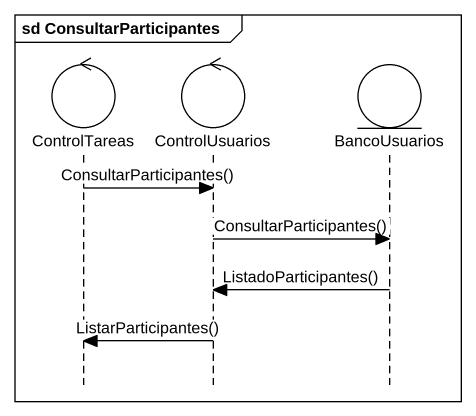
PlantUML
@startuml
mainframe sd ConsultarParticipantes
hide footbox
control ControlTareas
control ControlUsuarios
entity BancoUsuarios

ControlTareas -> ControlUsuarios : ConsultarParticipantes()
ControlUsuarios -> BancoUsuarios : ConsultarParticipantes()
BancoUsuarios -> ControlUsuarios : ListadoParticipantes()
ControlUsuarios -> ControlTareas : ListarParticipantes()
@enduml
